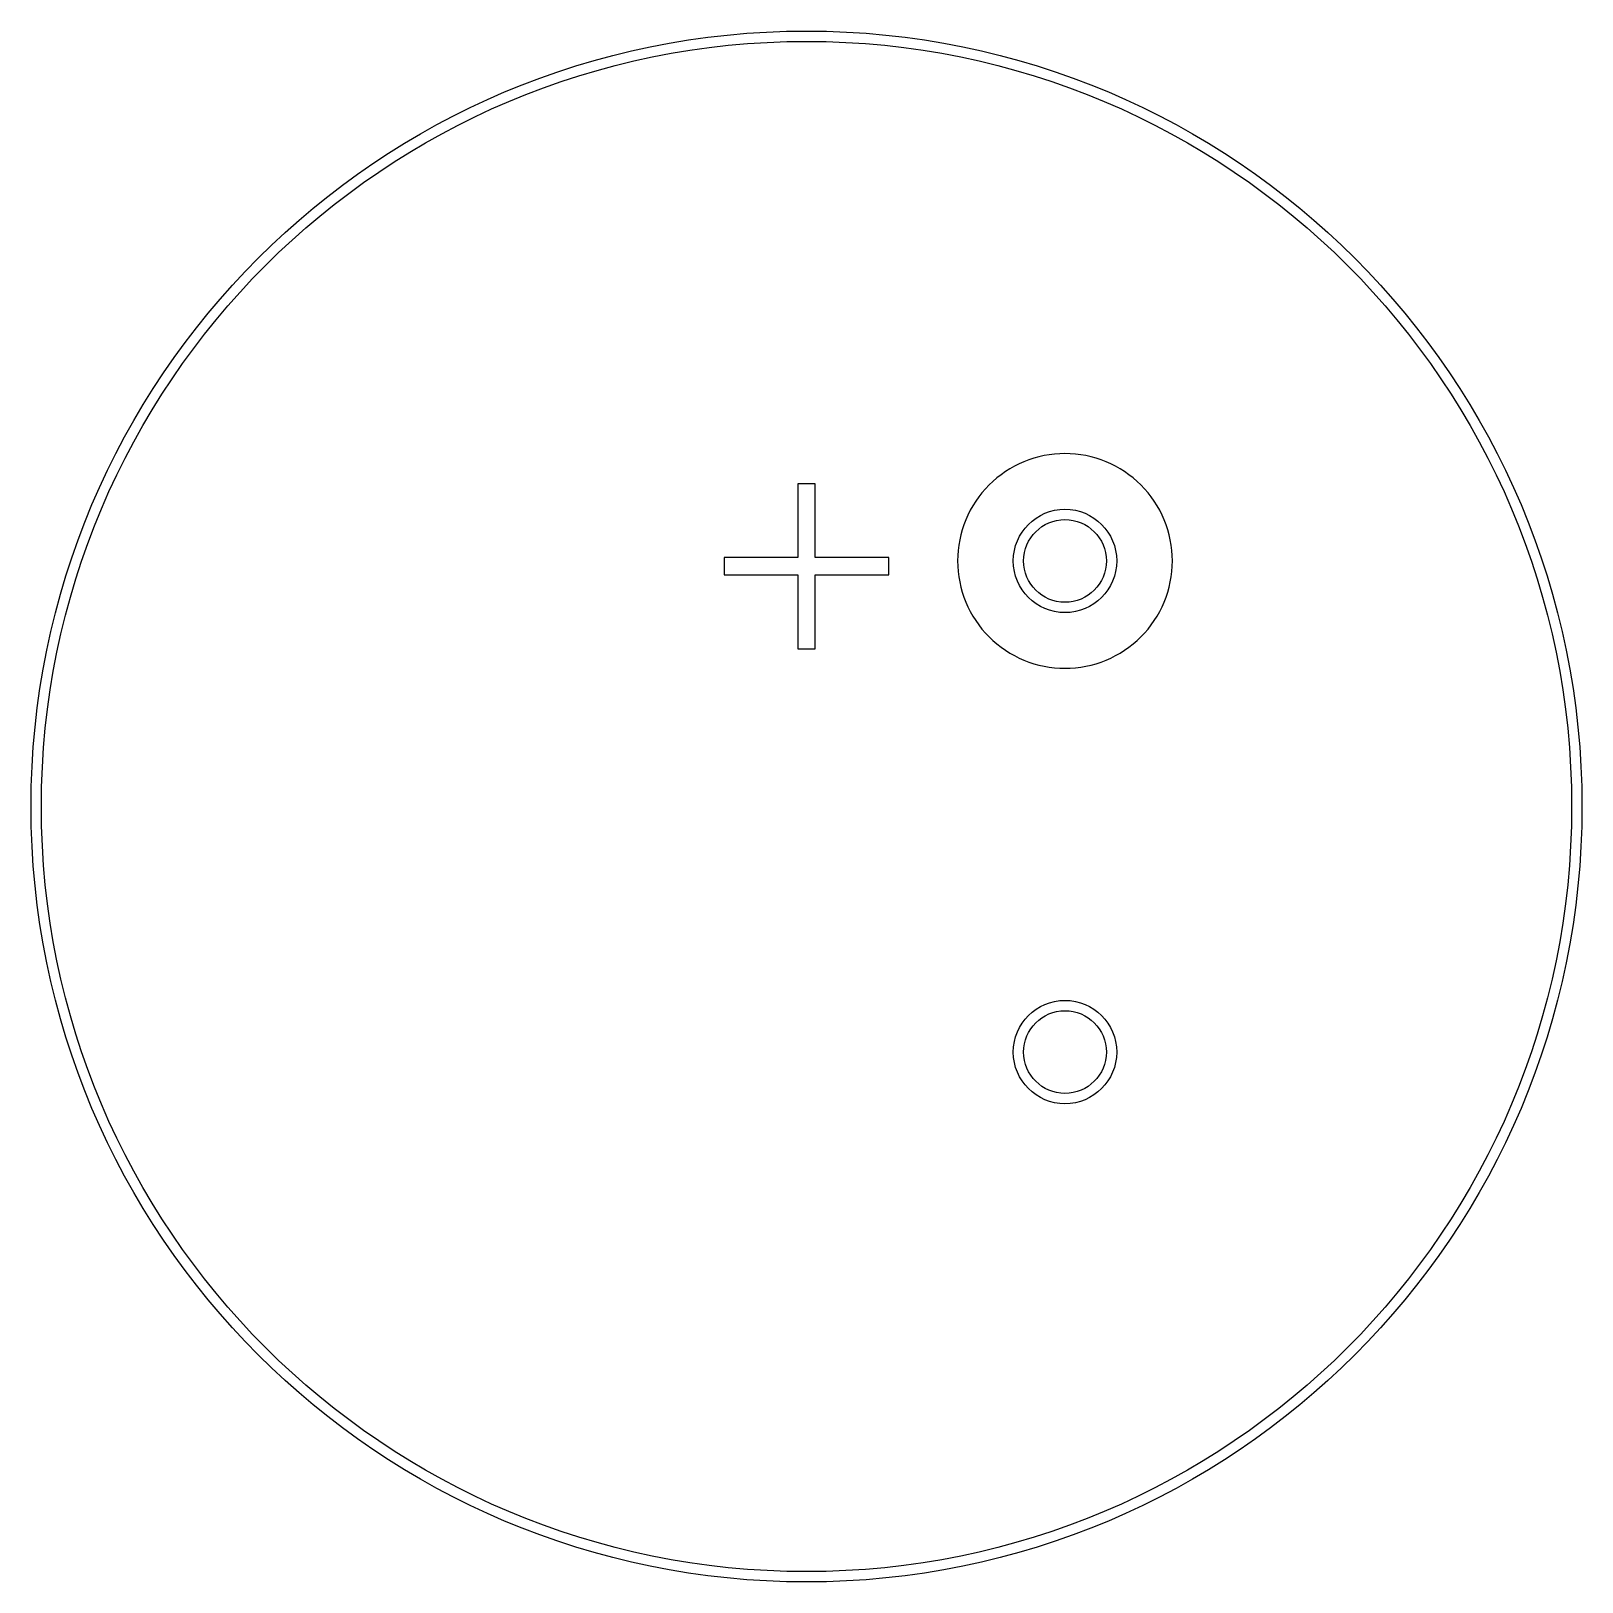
# Model space of a CAD drawing. Header units: millimetres. Extents: x -3 to 3, y -3 to 3.
import ezdxf

# ---------------------------------------------------------------- set-up
doc = ezdxf.new("R2010")
doc.units = ezdxf.units.MM

msp = doc.modelspace()

# ---------------------------------------------------------------- linework, layer by layer
at = {"color": 7, "linetype": 'Continuous', "lineweight": 25}
for p, q in [((0.0332, 1.2486), (-0.0332, 1.2486)), ((-0.0332, 1.2486), (-0.0332, 0.9627)), ((0.0332, 0.9627), (0.0332, 1.2486)), ((-0.0332, 0.9627), (-0.3191, 0.9627)), ((-0.3191, 0.9627), (-0.3191, 0.8963)), ((0.3191, 0.9627), (0.0332, 0.9627)), ((0.3191, 0.8963), (0.3191, 0.9627)), ((-0.3191, 0.8963), (-0.0332, 0.8963)), ((-0.0332, 0.8963), (-0.0332, 0.6105)), ((0.0332, 0.6105), (0.0332, 0.8963)), ((0.0332, 0.8963), (0.3191, 0.8963)), ((-0.0332, 0.6105), (0.0332, 0.6105))]:
    msp.add_line(p, q, dxfattribs=at)
for centre, radius in [((0, 0), 3), ((0, 0), 2.96), ((1, 0.95), 0.2), ((1, 0.95), 0.16), ((1, -0.95), 0.2), ((1, -0.95), 0.16)]:
    msp.add_circle(centre, radius, dxfattribs=at)
msp.add_open_spline([(1.4154, 0.95), (1.4154, 0.8956), (1.3938, 0.7869), (1.3014, 0.6486), (1.1631, 0.5562), (1, 0.5238), (0.8369, 0.5562), (0.6986, 0.6486), (0.6062, 0.7869), (0.5738, 0.95), (0.6062, 1.1131), (0.6986, 1.2514), (0.8369, 1.3438), (1, 1.3762), (1.1631, 1.3438), (1.3014, 1.2514), (1.3938, 1.1131), (1.4154, 1.0044), (1.4154, 0.95)], degree=3, dxfattribs=at)

doc.saveas('drawing.dxf')
